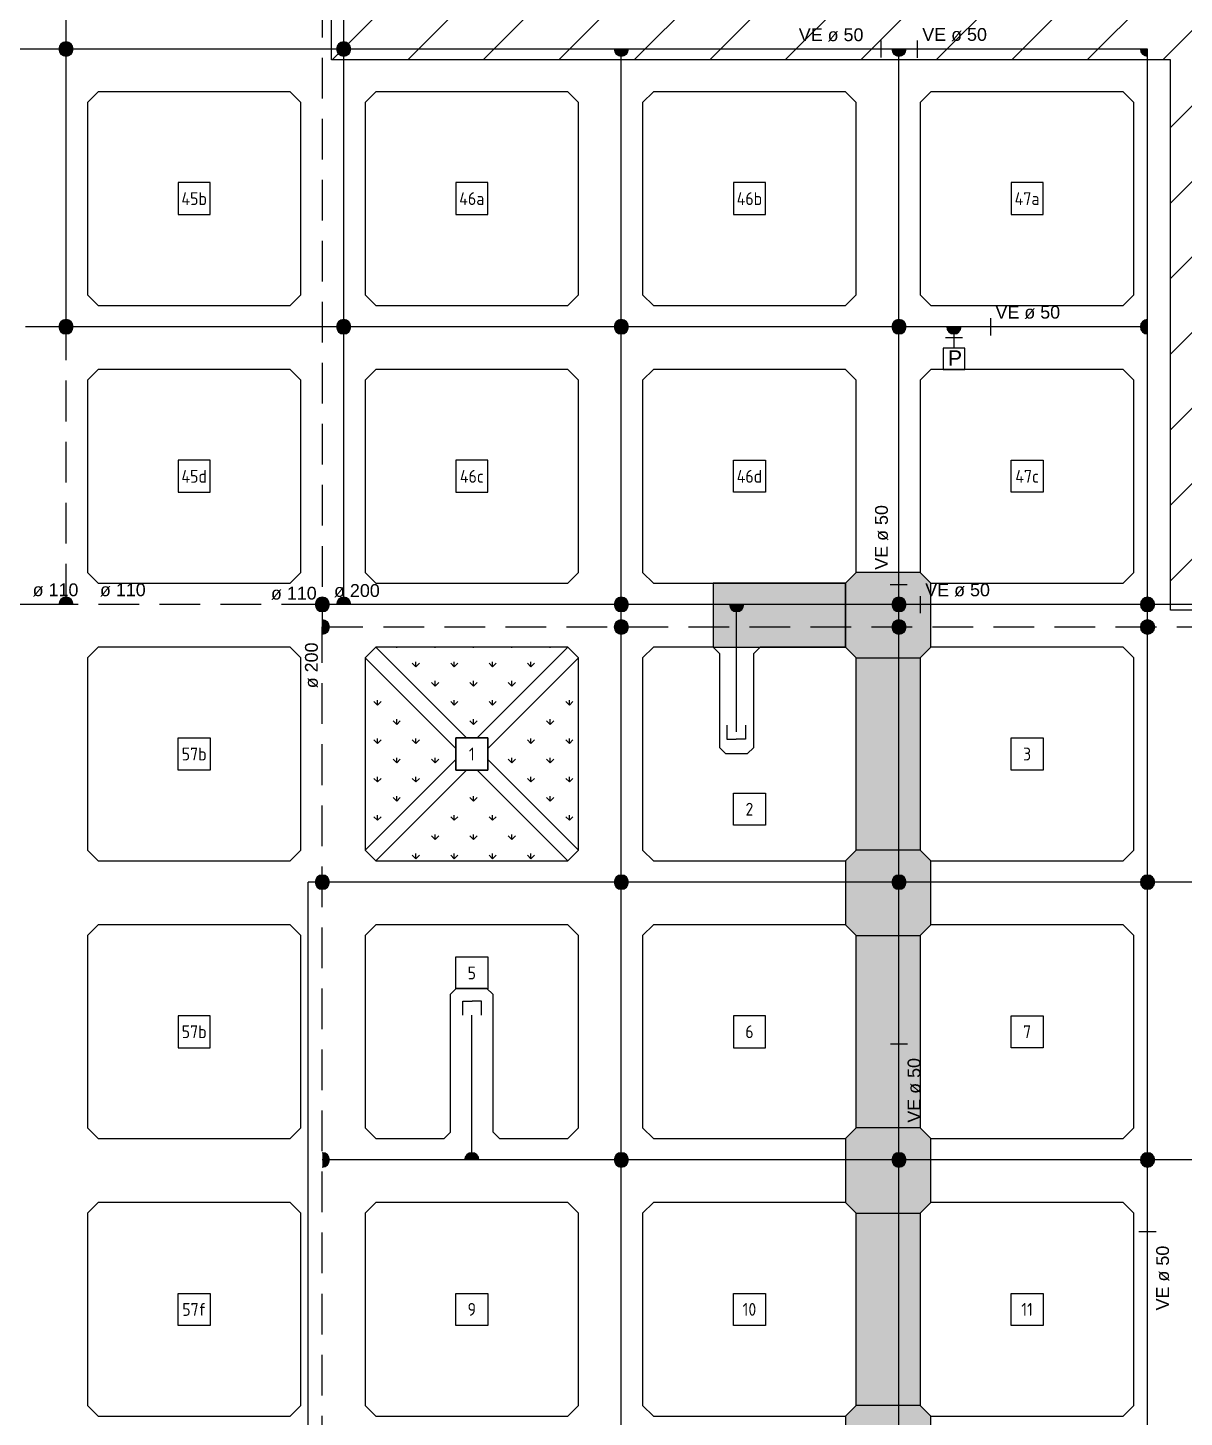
# Model space of a CAD drawing. Extents: x -48 to 13651, y -112 to 3468.
# Drawn here: x 10809 to 11350, y 2149 to 2799 of the extents above; entities that cross this region are included whole.
import ezdxf
from ezdxf.enums import TextEntityAlignment as Align

# ---------------------------------------------------------------- set-up
doc = ezdxf.new("R2010")
doc.units = 0
doc.header["$LTSCALE"] = 6
doc.header["$MEASUREMENT"] = 0
doc.linetypes.add('HIDDEN2', pattern=[4.7625, 3.175, -1.5875])
for name, color, linetype in [('01', 1, 'CONTINUOUS'), ('02', 2, 'CONTINUOUS'), ('AMPLIACIONES', 2, 'CONTINUOUS'), ('Caño 110mm', 170, 'CONTINUOUS'), ('Caño 50mm', 1, 'CONTINUOUS'), ('Caño200mm', 6, 'CONTINUOUS'), ('llaves', 3, 'CONTINUOUS'), ('MANZANAS', 7, 'CONTINUOUS'), ('NOMENCLATURA CAÑOS', 3, 'CONTINUOUS'), ('NUMERO-MANZANA', 4, 'CONTINUOUS'), ('Pavimento', 253, 'CONTINUOUS'), ('RED SEC', 150, 'CONTINUOUS'), ('sectores nuevos', 252, 'CONTINUOUS')]:
    doc.layers.add(name, color=color, linetype=linetype)
doc.styles.add('DATOS', font='arial.ttf')
doc.styles.add('GEOSLAB703LTBT', font='isocp.shx', dxfattribs={"width": 0.9, "height": 8})

# ---------------------------------------------------------------- blocks, each defined once
blk = doc.blocks.new('CUADRADO')
at = {"layer": 'NUMERO-MANZANA', "linetype": 'Continuous'}
blk.add_lwpolyline([(-7.5, -7.5), (7.5, -7.5), (7.5, 7.5), (-7.5, 7.5)], close=True, dxfattribs=at)

msp = doc.modelspace()

# ---------------------------------------------------------------- hatches: boundary and pattern name
at = {"layer": 'MANZANAS', "ltscale": 0.1}
h = msp.add_hatch(dxfattribs=at)
h.set_pattern_fill('GRASS', color=90, scale=0.5, style=0)
h.set_pattern_definition([(90, (9194.341, 650), (-8.98025, 8.98025), [2.38125, -15.57925]), (45, (9194.341, 650), (-8.980256, 8.980256), [2.38125, -10.31875]), (135, (9194.341, 650), (-8.980256, -8.980256), [2.38125, -10.31875])])
h.paths.add_polyline_path([(11061.575, 2509.145), (10971.575, 2509.145), (11014.075, 2466.645), (11019.075, 2466.645)])
h.paths.add_polyline_path([(11024.075, 2461.645), (11024.075, 2458.788), (11024.075, 2456.645), (11066.575, 2414.145), (11066.575, 2504.145)])
h.paths.add_polyline_path([(10971.575, 2409.145), (11061.575, 2409.145), (11019.075, 2451.645), (11014.075, 2451.645)])
h.paths.add_polyline_path([(10966.575, 2414.145), (11009.075, 2456.645), (11009.075, 2461.645), (10966.575, 2504.145)])
at = {"layer": 'Pavimento'}
h = msp.add_hatch(color=256, dxfattribs=at)
h.paths.add_polyline_path([(11196.575, 1114.145), (11226.575, 1114.145), (11226.575, 1204.145), (11196.575, 1204.145)])
h.paths.add_polyline_path([(11196.575, 1244.145), (11226.575, 1244.145), (11226.575, 1334.145), (11196.575, 1334.145)])
h.paths.add_polyline_path([(11196.575, 1374.145), (11226.575, 1374.145), (11226.575, 1464.145), (11196.575, 1464.145)])
h.paths.add_polyline_path([(11196.575, 1504.145), (11226.575, 1504.145), (11226.575, 1594.145), (11196.575, 1594.145)])
h.paths.add_polyline_path([(11196.575, 1634.145), (11226.575, 1634.145), (11226.575, 1724.145), (11196.575, 1724.145)])
h.paths.add_polyline_path([(11196.575, 1764.145), (11226.575, 1764.145), (11226.575, 1854.145), (11196.575, 1854.145)])
h.paths.add_polyline_path([(11196.575, 1894.145), (11226.575, 1894.145), (11226.575, 1984.145), (11196.575, 1984.145)])
h.paths.add_polyline_path([(11196.575, 2114.145), (11226.575, 2114.145), (11226.575, 2024.145), (11196.575, 2024.145)])
h.paths.add_polyline_path([(11231.575, 2119.145), (11231.575, 2149.145), (11226.575, 2154.145), (11196.575, 2154.145), (11191.575, 2149.145), (11191.575, 2119.145), (11196.575, 2114.145), (11226.575, 2114.145)])
h.paths.add_polyline_path([(11196.575, 2244.145), (11226.575, 2244.145), (11226.575, 2154.145), (11196.575, 2154.145)])
h.paths.add_polyline_path([(11231.575, 2249.145), (11231.575, 2279.145), (11226.575, 2284.145), (11196.575, 2284.145), (11191.575, 2279.145), (11191.575, 2249.145), (11196.575, 2244.145), (11226.575, 2244.145)])
h.paths.add_polyline_path([(11196.575, 2374.145), (11226.575, 2374.145), (11226.575, 2284.145), (11196.575, 2284.145)])
h.paths.add_polyline_path([(11231.575, 2379.145), (11231.575, 2409.145), (11226.575, 2414.145), (11196.575, 2414.145), (11191.575, 2409.145), (11191.575, 2379.145), (11196.575, 2374.145), (11226.575, 2374.145)])
h.paths.add_polyline_path([(11196.575, 2504.145), (11226.575, 2504.145), (11226.575, 2414.145), (11196.575, 2414.145)])
h.paths.add_polyline_path([(11231.575, 2509.145), (11231.575, 2539.145), (11226.575, 2544.145), (11196.575, 2544.145), (11191.575, 2539.145), (11191.575, 2509.145), (11196.575, 2504.145), (11226.575, 2504.145)])
msp.add_hatch(color=256, dxfattribs=at).paths.add_polyline_path([(11129.575, 2509.145), (11191.575, 2509.145), (11191.575, 2539.145), (11129.575, 2539.145)])
at = {"layer": 'RED SEC'}
h = msp.add_hatch(color=256, dxfattribs=at)
edge = h.paths.add_edge_path()
edge.add_line((10826.575, 2792.497), (10826.575, 2785.794))
edge.add_arc((10826.575, 2789.145), 3.351, 90, 270, ccw=False)
h = msp.add_hatch(color=256, dxfattribs=at)
edge = h.paths.add_edge_path()
edge.add_line((10826.575, 2792.497), (10826.575, 2785.794))
edge.add_arc((10826.575, 2789.145), 3.351, 270, 450)
h = msp.add_hatch(color=256, dxfattribs=at)
edge = h.paths.add_edge_path()
edge.add_line((10956.575, 2792.497), (10956.575, 2785.794))
edge.add_arc((10956.575, 2789.145), 3.351, 90, 270, ccw=False)
h = msp.add_hatch(color=256, dxfattribs=at)
edge = h.paths.add_edge_path()
edge.add_line((10956.575, 2792.497), (10956.575, 2785.794))
edge.add_arc((10956.575, 2789.145), 3.351, 270, 450)
h = msp.add_hatch(color=256, dxfattribs=at)
edge = h.paths.add_edge_path()
edge.add_line((11083.223, 2789.145), (11089.926, 2789.145))
edge.add_arc((11086.575, 2789.145), 3.351, 180, 360, ccw=False)
h = msp.add_hatch(color=256, dxfattribs=at)
edge = h.paths.add_edge_path()
edge.add_line((11213.223, 2789.145), (11219.926, 2789.145))
edge.add_arc((11216.575, 2789.145), 3.351, 180, 360, ccw=False)
h = msp.add_hatch(color=256, dxfattribs=at)
edge = h.paths.add_edge_path()
edge.add_line((11332.98, 2789.145), (11329.629, 2789.145))
edge.add_arc((11332.98, 2789.145), 3.351, 180, 270)
edge.add_line((11332.98, 2785.794), (11332.98, 2789.145))
h = msp.add_hatch(color=256, dxfattribs=at)
edge = h.paths.add_edge_path()
edge.add_line((10826.575, 2662.497), (10826.575, 2655.794))
edge.add_arc((10826.575, 2659.145), 3.351, 90, 270, ccw=False)
h = msp.add_hatch(color=256, dxfattribs=at)
edge = h.paths.add_edge_path()
edge.add_line((10826.575, 2662.497), (10826.575, 2655.794))
edge.add_arc((10826.575, 2659.145), 3.351, 270, 450)
h = msp.add_hatch(color=256, dxfattribs=at)
edge = h.paths.add_edge_path()
edge.add_line((10956.575, 2662.497), (10956.575, 2655.794))
edge.add_arc((10956.575, 2659.145), 3.351, 90, 270, ccw=False)
h = msp.add_hatch(color=256, dxfattribs=at)
edge = h.paths.add_edge_path()
edge.add_line((10956.575, 2662.497), (10956.575, 2655.794))
edge.add_arc((10956.575, 2659.145), 3.351, 270, 450)
h = msp.add_hatch(color=256, dxfattribs=at)
edge = h.paths.add_edge_path()
edge.add_line((11086.575, 2662.497), (11086.575, 2655.794))
edge.add_arc((11086.575, 2659.145), 3.351, 90, 270, ccw=False)
h = msp.add_hatch(color=256, dxfattribs=at)
edge = h.paths.add_edge_path()
edge.add_line((11086.575, 2662.497), (11086.575, 2655.794))
edge.add_arc((11086.575, 2659.145), 3.351, 270, 450)
h = msp.add_hatch(color=256, dxfattribs=at)
edge = h.paths.add_edge_path()
edge.add_line((11216.575, 2662.497), (11216.575, 2655.794))
edge.add_arc((11216.575, 2659.145), 3.351, 90, 270, ccw=False)
h = msp.add_hatch(color=256, dxfattribs=at)
edge = h.paths.add_edge_path()
edge.add_line((11216.575, 2662.497), (11216.575, 2655.794))
edge.add_arc((11216.575, 2659.145), 3.351, 270, 450)
h = msp.add_hatch(color=256, dxfattribs=at)
edge = h.paths.add_edge_path()
edge.add_line((11332.98, 2662.497), (11332.98, 2655.794))
edge.add_arc((11332.98, 2659.145), 3.351, 90, 270, ccw=False)
h = msp.add_hatch(color=256, dxfattribs=at)
edge = h.paths.add_edge_path()
edge.add_line((11238.965, 2659.145), (11245.667, 2659.145))
edge.add_arc((11242.316, 2659.145), 3.351, -180, 0, ccw=False)
h = msp.add_hatch(color=256, dxfattribs=at)
edge = h.paths.add_edge_path()
edge.add_line((10829.926, 2529.145), (10823.223, 2529.145))
edge.add_arc((10826.575, 2529.145), 3.351, 0, 180, ccw=False)
h = msp.add_hatch(color=256, dxfattribs=at)
edge = h.paths.add_edge_path()
edge.add_line((10946.575, 2532.497), (10946.575, 2525.794))
edge.add_arc((10946.575, 2529.145), 3.351, 90, 270, ccw=False)
h = msp.add_hatch(color=256, dxfattribs=at)
edge = h.paths.add_edge_path()
edge.add_line((10946.575, 2532.497), (10946.575, 2525.794))
edge.add_arc((10946.575, 2529.145), 3.351, 270, 450)
h = msp.add_hatch(color=256, dxfattribs=at)
edge = h.paths.add_edge_path()
edge.add_line((10959.926, 2529.145), (10953.223, 2529.145))
edge.add_arc((10956.575, 2529.145), 3.351, 0, 180, ccw=False)
h = msp.add_hatch(color=256, dxfattribs=at)
edge = h.paths.add_edge_path()
edge.add_line((11086.575, 2532.497), (11086.575, 2525.794))
edge.add_arc((11086.575, 2529.145), 3.351, 90, 270, ccw=False)
h = msp.add_hatch(color=256, dxfattribs=at)
edge = h.paths.add_edge_path()
edge.add_line((11086.575, 2532.497), (11086.575, 2525.794))
edge.add_arc((11086.575, 2529.145), 3.351, 270, 450)
h = msp.add_hatch(color=256, dxfattribs=at)
edge = h.paths.add_edge_path()
edge.add_line((11216.575, 2532.497), (11216.575, 2525.794))
edge.add_arc((11216.575, 2529.145), 3.351, 90, 270, ccw=False)
h = msp.add_hatch(color=256, dxfattribs=at)
edge = h.paths.add_edge_path()
edge.add_line((11216.575, 2532.497), (11216.575, 2525.794))
edge.add_arc((11216.575, 2529.145), 3.351, 270, 450)
h = msp.add_hatch(color=256, dxfattribs=at)
edge = h.paths.add_edge_path()
edge.add_line((11332.98, 2532.497), (11332.98, 2525.794))
edge.add_arc((11332.98, 2529.145), 3.351, 90, 270, ccw=False)
h = msp.add_hatch(color=256, dxfattribs=at)
edge = h.paths.add_edge_path()
edge.add_line((11332.98, 2532.497), (11332.98, 2525.794))
edge.add_arc((11332.98, 2529.145), 3.351, 270, 450)
h = msp.add_hatch(color=256, dxfattribs=at)
edge = h.paths.add_edge_path()
edge.add_line((11143.926, 2529.145), (11137.223, 2529.145))
edge.add_arc((11140.575, 2529.145), 3.351, 180, 360)
h = msp.add_hatch(color=256, dxfattribs=at)
edge = h.paths.add_edge_path()
edge.add_line((10946.575, 2521.96), (10946.575, 2515.257))
edge.add_arc((10946.575, 2518.609), 3.351, 270, 450)
h = msp.add_hatch(color=256, dxfattribs=at)
edge = h.paths.add_edge_path()
edge.add_line((11086.575, 2521.96), (11086.575, 2515.257))
edge.add_arc((11086.575, 2518.609), 3.351, 90, 270, ccw=False)
h = msp.add_hatch(color=256, dxfattribs=at)
edge = h.paths.add_edge_path()
edge.add_line((11086.575, 2521.96), (11086.575, 2515.257))
edge.add_arc((11086.575, 2518.609), 3.351, 270, 450)
h = msp.add_hatch(color=256, dxfattribs=at)
edge = h.paths.add_edge_path()
edge.add_line((11216.575, 2521.96), (11216.575, 2515.257))
edge.add_arc((11216.575, 2518.609), 3.351, 90, 270, ccw=False)
h = msp.add_hatch(color=256, dxfattribs=at)
edge = h.paths.add_edge_path()
edge.add_line((11216.575, 2521.96), (11216.575, 2515.257))
edge.add_arc((11216.575, 2518.609), 3.351, 270, 450)
h = msp.add_hatch(color=256, dxfattribs=at)
edge = h.paths.add_edge_path()
edge.add_line((11332.98, 2521.964), (11332.98, 2515.261))
edge.add_arc((11332.98, 2518.613), 3.351, 90, 270, ccw=False)
h = msp.add_hatch(color=256, dxfattribs=at)
edge = h.paths.add_edge_path()
edge.add_line((11332.98, 2521.964), (11332.98, 2515.261))
edge.add_arc((11332.98, 2518.613), 3.351, 270, 450)
h = msp.add_hatch(color=256, dxfattribs=at)
edge = h.paths.add_edge_path()
edge.add_line((10946.575, 2402.497), (10946.575, 2395.794))
edge.add_arc((10946.575, 2399.145), 3.351, 90, 270, ccw=False)
h = msp.add_hatch(color=256, dxfattribs=at)
edge = h.paths.add_edge_path()
edge.add_line((10946.575, 2402.497), (10946.575, 2395.794))
edge.add_arc((10946.575, 2399.145), 3.351, 270, 450)
h = msp.add_hatch(color=256, dxfattribs=at)
edge = h.paths.add_edge_path()
edge.add_line((11086.575, 2402.497), (11086.575, 2395.794))
edge.add_arc((11086.575, 2399.145), 3.351, 90, 270, ccw=False)
h = msp.add_hatch(color=256, dxfattribs=at)
edge = h.paths.add_edge_path()
edge.add_line((11086.575, 2402.497), (11086.575, 2395.794))
edge.add_arc((11086.575, 2399.145), 3.351, 270, 450)
h = msp.add_hatch(color=256, dxfattribs=at)
edge = h.paths.add_edge_path()
edge.add_line((11216.575, 2402.497), (11216.575, 2395.794))
edge.add_arc((11216.575, 2399.145), 3.351, 90, 270, ccw=False)
h = msp.add_hatch(color=256, dxfattribs=at)
edge = h.paths.add_edge_path()
edge.add_line((11216.575, 2402.497), (11216.575, 2395.794))
edge.add_arc((11216.575, 2399.145), 3.351, 270, 450)
h = msp.add_hatch(color=256, dxfattribs=at)
edge = h.paths.add_edge_path()
edge.add_line((11332.98, 2402.497), (11332.98, 2395.794))
edge.add_arc((11332.98, 2399.145), 3.351, 90, 270, ccw=False)
h = msp.add_hatch(color=256, dxfattribs=at)
edge = h.paths.add_edge_path()
edge.add_line((11332.98, 2402.497), (11332.98, 2395.794))
edge.add_arc((11332.98, 2399.145), 3.351, 270, 450)
h = msp.add_hatch(color=256, dxfattribs=at)
edge = h.paths.add_edge_path()
edge.add_line((10946.575, 2272.497), (10946.575, 2265.794))
edge.add_arc((10946.575, 2269.145), 3.351, 270, 450)
h = msp.add_hatch(color=256, dxfattribs=at)
edge = h.paths.add_edge_path()
edge.add_line((11019.926, 2269.145), (11013.223, 2269.145))
edge.add_arc((11016.575, 2269.145), 3.351, 0, 180, ccw=False)
h = msp.add_hatch(color=256, dxfattribs=at)
edge = h.paths.add_edge_path()
edge.add_line((11086.575, 2272.497), (11086.575, 2265.794))
edge.add_arc((11086.575, 2269.145), 3.351, 90, 270, ccw=False)
h = msp.add_hatch(color=256, dxfattribs=at)
edge = h.paths.add_edge_path()
edge.add_line((11086.575, 2272.497), (11086.575, 2265.794))
edge.add_arc((11086.575, 2269.145), 3.351, 270, 450)
h = msp.add_hatch(color=256, dxfattribs=at)
edge = h.paths.add_edge_path()
edge.add_line((11216.575, 2272.497), (11216.575, 2265.794))
edge.add_arc((11216.575, 2269.145), 3.351, 90, 270, ccw=False)
h = msp.add_hatch(color=256, dxfattribs=at)
edge = h.paths.add_edge_path()
edge.add_line((11216.575, 2272.497), (11216.575, 2265.794))
edge.add_arc((11216.575, 2269.145), 3.351, 270, 450)
h = msp.add_hatch(color=256, dxfattribs=at)
edge = h.paths.add_edge_path()
edge.add_line((11332.98, 2272.497), (11332.98, 2265.794))
edge.add_arc((11332.98, 2269.145), 3.351, 90, 270, ccw=False)
h = msp.add_hatch(color=256, dxfattribs=at)
edge = h.paths.add_edge_path()
edge.add_line((11332.98, 2272.497), (11332.98, 2265.794))
edge.add_arc((11332.98, 2269.145), 3.351, 270, 450)
at = {"layer": 'sectores nuevos'}
h = msp.add_hatch(dxfattribs=at)
h.set_pattern_fill('ANSI31', color=256, scale=200, style=0)
h.paths.add_polyline_path([(10950.86, 3043.431), (11985.557, 3044.145), (11859.627, 2526.461), (11343.726, 2526.461), (11343.726, 2784.129), (10950.86, 2784.129)])

# ---------------------------------------------------------------- linework, layer by layer
at = {"layer": '01'}
msp.add_lwpolyline([(11242.316, 2659.145), (11242.316, 2649.124)], dxfattribs=at)
msp.add_lwpolyline([(11237.208, 2639.088), (11247.424, 2639.088), (11247.424, 2649.124), (11237.208, 2649.124)], close=True, dxfattribs=at)
at = {"layer": 'Caño 110mm'}
msp.add_line((10826.575, 2529.145), (10678.51, 2529.145), dxfattribs=at)
at = {"layer": 'Caño 110mm', "linetype": 'HIDDEN2'}
msp.add_line((10946.575, 2529.145), (10826.575, 2529.145), dxfattribs=at)
at = {"layer": 'Caño 50mm'}
for p, q in [((10826.575, 2659.145), (10826.575, 3036.125)), ((10956.575, 2529.145), (10956.575, 3036.125)), ((11332.98, 2789.145), (10736.098, 2789.145)), ((11086.575, 1489.145), (11086.575, 2789.145)), ((11216.575, 1873.129), (11216.575, 2789.145)), ((11332.98, 1489.145), (11332.98, 2789.145)), ((11332.98, 2659.145), (10826.575, 2659.145)), ((11606.575, 2529.145), (10946.575, 2529.145)), ((11140.575, 2469.564), (11140.575, 2529.145)), ((10939.984, 1879.145), (10939.984, 2399.145)), ((11786.354, 2399.145), (10939.984, 2399.145)), ((11016.575, 2269.145), (11016.575, 2336.866)), ((11751.575, 2269.145), (10946.575, 2269.145))]:
    msp.add_line(p, q, dxfattribs=at)
at = {"layer": 'Caño 50mm', "linetype": 'HIDDEN2'}
for p, q in [((10826.575, 2659.145), (10685.917, 2659.145)), ((10826.575, 2529.145), (10826.575, 2659.145))]:
    msp.add_line(p, q, dxfattribs=at)
at = {"layer": 'Caño200mm', "linetype": 'HIDDEN2'}
for p, q in [((10946.575, 3185.162), (10946.575, 2518.609)), ((10946.575, 1873.129), (10946.575, 2518.609)), ((10946.575, 2518.609), (11606.575, 2518.609))]:
    msp.add_line(p, q, dxfattribs=at)
at = {"layer": 'llaves'}
for p, q in [((11208.31, 2785.152), (11208.325, 2793.169)), ((11225.115, 2793.1), (11225.1, 2785.084)), ((11259.389, 2663.1), (11259.374, 2655.084)), ((11220.469, 2538.287), (11212.452, 2538.302)), ((11226.528, 2533.1), (11226.513, 2525.084))]:
    msp.add_line(p, q, dxfattribs=at)
for points in [[(11136.026, 2472.663), (11136.026, 2466.109), (11140.4, 2466.109)], [(11144.775, 2472.663), (11144.775, 2466.109), (11140.4, 2466.109)], [(11012.374, 2336.866), (11012.374, 2343.42), (11016.749, 2343.42)], [(11021.123, 2336.866), (11021.123, 2343.42), (11016.749, 2343.42)], [(11212.566, 2323.528), (11220.583, 2323.528)], [(11328.972, 2235.659), (11336.989, 2235.659)]]:
    msp.add_lwpolyline(points, dxfattribs=at)
at = {"layer": 'MANZANAS'}
for p, q in [((10841.575, 2769.145), (10836.575, 2764.145)), ((10931.575, 2769.145), (10841.575, 2769.145)), ((10936.575, 2764.145), (10931.575, 2769.145)), ((10971.575, 2769.145), (10966.575, 2764.145)), ((11061.575, 2769.145), (10971.575, 2769.145)), ((11066.575, 2764.145), (11061.575, 2769.145)), ((11101.575, 2769.145), (11096.575, 2764.145)), ((11191.575, 2769.145), (11101.575, 2769.145)), ((11196.575, 2764.145), (11191.575, 2769.145)), ((11231.575, 2769.145), (11226.575, 2764.145)), ((11321.575, 2769.145), (11231.575, 2769.145)), ((11326.575, 2764.145), (11321.575, 2769.145)), ((10836.575, 2764.145), (10836.575, 2674.145)), ((10936.575, 2674.145), (10936.575, 2764.145)), ((10966.575, 2764.145), (10966.575, 2674.145)), ((11066.575, 2674.145), (11066.575, 2764.145)), ((11096.575, 2764.145), (11096.575, 2674.145)), ((11196.575, 2674.145), (11196.575, 2764.145)), ((11226.575, 2764.145), (11226.575, 2674.145)), ((11326.575, 2674.145), (11326.575, 2764.145)), ((10836.575, 2674.145), (10841.575, 2669.145)), ((10931.575, 2669.145), (10936.575, 2674.145)), ((10966.575, 2674.145), (10971.575, 2669.145)), ((11061.575, 2669.145), (11066.575, 2674.145)), ((11101.575, 2669.145), (11096.575, 2674.145)), ((11191.575, 2669.145), (11196.575, 2674.145)), ((11226.575, 2674.145), (11231.575, 2669.145)), ((11326.575, 2674.145), (11321.575, 2669.145)), ((10841.575, 2669.145), (10931.575, 2669.145)), ((10971.575, 2669.145), (11061.575, 2669.145)), ((11101.575, 2669.145), (11191.575, 2669.145)), ((11231.575, 2669.145), (11321.575, 2669.145)), ((10841.575, 2639.145), (10836.575, 2634.145)), ((10931.575, 2639.145), (10841.575, 2639.145)), ((10931.575, 2639.145), (10936.575, 2634.145)), ((10966.575, 2634.145), (10971.575, 2639.145)), ((11061.575, 2639.145), (10971.575, 2639.145)), ((11066.575, 2634.145), (11061.575, 2639.145)), ((11101.575, 2639.145), (11096.575, 2634.145)), ((11191.575, 2639.145), (11101.575, 2639.145)), ((11196.575, 2634.145), (11191.575, 2639.145)), ((11231.575, 2639.145), (11226.575, 2634.145)), ((11321.575, 2639.145), (11231.575, 2639.145)), ((11321.575, 2639.145), (11326.575, 2634.145)), ((10836.575, 2634.145), (10836.575, 2544.145)), ((10936.575, 2544.145), (10936.575, 2634.145)), ((10966.575, 2634.145), (10966.575, 2544.145)), ((11066.575, 2544.145), (11066.575, 2634.145)), ((11096.575, 2634.145), (11096.575, 2544.145)), ((11196.575, 2544.145), (11196.575, 2634.145)), ((11226.575, 2634.145), (11226.575, 2544.145)), ((11326.575, 2544.145), (11326.575, 2634.145)), ((10841.575, 2539.145), (10836.575, 2544.145)), ((10936.575, 2544.145), (10931.575, 2539.145)), ((10971.575, 2539.145), (10966.575, 2544.145)), ((11061.575, 2539.145), (11066.575, 2544.145)), ((11096.575, 2544.145), (11101.575, 2539.145)), ((11191.575, 2539.145), (11196.575, 2544.145)), ((11226.575, 2544.145), (11231.575, 2539.145)), ((11321.575, 2539.145), (11326.575, 2544.145)), ((10841.575, 2539.145), (10931.575, 2539.145)), ((10971.575, 2539.145), (11061.575, 2539.145)), ((11101.575, 2539.145), (11191.575, 2539.145)), ((11231.575, 2539.145), (11321.575, 2539.145)), ((10836.575, 2504.145), (10841.575, 2509.145)), ((10931.575, 2509.145), (10841.575, 2509.145)), ((10931.575, 2509.145), (10936.575, 2504.145)), ((10966.575, 2504.145), (10971.575, 2509.145)), ((11061.575, 2509.145), (10971.575, 2509.145)), ((11066.575, 2504.145), (11061.575, 2509.145)), ((11101.575, 2509.145), (11096.575, 2504.145)), ((11129.575, 2509.145), (11101.575, 2509.145)), ((11129.575, 2509.145), (11132.575, 2506.145)), ((11132.575, 2506.145), (11132.575, 2462.145)), ((11148.575, 2506.145), (11151.575, 2509.145)), ((11148.575, 2462.145), (11148.575, 2506.145)), ((11191.575, 2509.145), (11151.575, 2509.145)), ((11196.575, 2504.145), (11191.575, 2509.145)), ((11231.575, 2509.145), (11226.575, 2504.145)), ((11321.575, 2509.145), (11231.575, 2509.145)), ((11326.575, 2504.145), (11321.575, 2509.145)), ((10836.575, 2504.145), (10836.575, 2414.145)), ((10936.575, 2414.145), (10936.575, 2504.145)), ((10966.575, 2504.145), (10966.575, 2414.145)), ((11066.575, 2414.145), (11066.575, 2504.145)), ((11096.575, 2504.145), (11096.575, 2414.145)), ((11196.575, 2414.145), (11196.575, 2504.145)), ((11226.575, 2504.145), (11226.575, 2414.145)), ((11326.575, 2414.145), (11326.575, 2504.145)), ((11135.575, 2459.145), (11132.575, 2462.145)), ((11145.575, 2459.145), (11135.575, 2459.145)), ((11148.575, 2462.145), (11145.575, 2459.145)), ((10841.575, 2409.145), (10836.575, 2414.145)), ((10931.575, 2409.145), (10936.575, 2414.145)), ((10966.575, 2414.145), (10971.575, 2409.145)), ((11061.575, 2409.145), (11066.575, 2414.145)), ((11096.575, 2414.145), (11101.575, 2409.145)), ((11191.575, 2409.145), (11196.575, 2414.145)), ((11226.575, 2414.145), (11231.575, 2409.145)), ((11326.575, 2414.145), (11321.575, 2409.145)), ((10841.575, 2409.145), (10931.575, 2409.145)), ((10971.575, 2409.145), (11061.575, 2409.145)), ((11101.575, 2409.145), (11191.575, 2409.145)), ((11231.575, 2409.145), (11321.575, 2409.145)), ((10841.575, 2379.145), (10836.575, 2374.145)), ((10836.575, 2374.145), (10836.575, 2284.145)), ((10931.575, 2379.145), (10841.575, 2379.145)), ((10936.575, 2374.145), (10931.575, 2379.145)), ((10936.575, 2284.145), (10936.575, 2374.145)), ((10971.575, 2379.145), (10966.575, 2374.145)), ((10966.575, 2374.145), (10966.575, 2284.145)), ((11061.575, 2379.145), (10971.575, 2379.145)), ((11066.575, 2374.145), (11061.575, 2379.145)), ((11066.575, 2284.145), (11066.575, 2374.145)), ((11101.575, 2379.145), (11096.575, 2374.145)), ((11096.575, 2374.145), (11096.575, 2284.145)), ((11191.575, 2379.145), (11101.575, 2379.145)), ((11196.575, 2374.145), (11191.575, 2379.145)), ((11196.575, 2284.145), (11196.575, 2374.145)), ((11231.575, 2379.145), (11226.575, 2374.145)), ((11226.575, 2374.145), (11226.575, 2284.145)), ((11321.575, 2379.145), (11231.575, 2379.145)), ((11321.575, 2379.145), (11326.575, 2374.145)), ((11326.575, 2284.145), (11326.575, 2374.145)), ((11006.575, 2346.686), (11009.482, 2349.593)), ((11009.482, 2349.593), (11023.482, 2349.593)), ((11023.482, 2349.593), (11026.575, 2346.5)), ((11006.575, 2282.145), (11006.575, 2346.686)), ((11026.575, 2282.145), (11026.575, 2346.5)), ((10836.575, 2284.145), (10841.575, 2279.145)), ((10931.575, 2279.145), (10936.575, 2284.145)), ((10966.575, 2284.145), (10971.575, 2279.145)), ((11066.575, 2284.145), (11061.575, 2279.145)), ((11101.575, 2279.145), (11096.575, 2284.145)), ((11191.575, 2279.145), (11196.575, 2284.145)), ((11226.575, 2284.145), (11231.575, 2279.145)), ((11321.575, 2279.145), (11326.575, 2284.145)), ((10841.575, 2279.145), (10931.575, 2279.145)), ((10971.575, 2279.145), (11003.575, 2279.145)), ((11006.575, 2282.145), (11003.575, 2279.145)), ((11026.575, 2282.145), (11029.575, 2279.145)), ((11029.575, 2279.145), (11061.575, 2279.145)), ((11101.575, 2279.145), (11191.575, 2279.145)), ((11231.575, 2279.145), (11321.575, 2279.145)), ((10841.575, 2249.145), (10836.575, 2244.145)), ((10836.575, 2244.145), (10836.575, 2154.145)), ((10931.575, 2249.145), (10841.575, 2249.145)), ((10936.575, 2244.145), (10931.575, 2249.145)), ((10936.575, 2154.145), (10936.575, 2244.145)), ((10971.575, 2249.145), (10966.575, 2244.145)), ((10966.575, 2244.145), (10966.575, 2154.145)), ((11061.575, 2249.145), (10971.575, 2249.145)), ((11061.575, 2249.145), (11066.575, 2244.145)), ((11066.575, 2154.145), (11066.575, 2244.145)), ((11096.575, 2244.145), (11101.575, 2249.145)), ((11096.575, 2244.145), (11096.575, 2154.145)), ((11191.575, 2249.145), (11101.575, 2249.145)), ((11196.575, 2244.145), (11191.575, 2249.145)), ((11196.575, 2154.145), (11196.575, 2244.145)), ((11231.575, 2249.145), (11226.575, 2244.145)), ((11226.575, 2244.145), (11226.575, 2154.145)), ((11321.575, 2249.145), (11231.575, 2249.145)), ((11321.575, 2249.145), (11326.575, 2244.145)), ((11326.575, 2154.145), (11326.575, 2244.145)), ((10836.575, 2154.145), (10841.575, 2149.145)), ((10936.575, 2154.145), (10931.575, 2149.145)), ((10971.575, 2149.145), (10966.575, 2154.145)), ((11061.575, 2149.145), (11066.575, 2154.145)), ((11096.575, 2154.145), (11101.575, 2149.145)), ((11196.575, 2154.145), (11191.575, 2149.145)), ((11231.575, 2149.145), (11226.575, 2154.145)), ((11321.575, 2149.145), (11326.575, 2154.145)), ((10841.575, 2149.145), (10931.575, 2149.145)), ((10971.575, 2149.145), (11061.575, 2149.145)), ((11101.575, 2149.145), (11191.575, 2149.145)), ((11231.575, 2149.145), (11321.575, 2149.145))]:
    msp.add_line(p, q, dxfattribs=at)
at = {"layer": 'MANZANAS', "ltscale": 0.1}
for p, q in [((10971.575, 2509.145), (11014.075, 2466.645)), ((11019.075, 2466.645), (11061.575, 2509.145)), ((11009.075, 2461.645), (10966.575, 2504.145)), ((11066.575, 2504.145), (11024.075, 2461.645)), ((10966.575, 2414.145), (11009.075, 2456.645)), ((11024.075, 2456.645), (11066.575, 2414.145)), ((11014.075, 2451.645), (10971.575, 2409.145)), ((11061.575, 2409.145), (11019.075, 2451.645))]:
    msp.add_line(p, q, dxfattribs=at)
at = {"layer": 'NOMENCLATURA CAÑOS'}
msp.add_lwpolyline([(11238.308, 2654.135), (11246.324, 2654.135)], dxfattribs=at)
at = {"layer": 'NUMERO-MANZANA'}
for points in [[(10879.075, 2711.645), (10894.075, 2711.645), (10894.075, 2726.645), (10879.075, 2726.645)], [(11009.075, 2711.645), (11024.075, 2711.645), (11024.075, 2726.645), (11009.075, 2726.645)], [(11139.075, 2711.645), (11154.075, 2711.645), (11154.075, 2726.645), (11139.075, 2726.645)], [(11139.075, 2596.645), (11154.075, 2596.645), (11154.075, 2581.645), (11139.075, 2581.645)], [(11269.075, 2596.645), (11284.075, 2596.645), (11284.075, 2581.645), (11269.075, 2581.645)], [(10879.075, 2466.645), (10894.075, 2466.645), (10894.075, 2451.645), (10879.075, 2451.645)], [(11009.075, 2466.645), (11024.075, 2466.645), (11024.075, 2451.645), (11009.075, 2451.645)], [(11269.075, 2466.645), (11284.075, 2466.645), (11284.075, 2451.645), (11269.075, 2451.645)], [(11139.075, 2440.8), (11154.075, 2440.8), (11154.075, 2425.8), (11139.075, 2425.8)], [(11009.075, 2364.145), (11024.075, 2364.145), (11024.075, 2349.145), (11009.075, 2349.145)], [(11269.075, 2336.645), (11284.075, 2336.645), (11284.075, 2321.645), (11269.075, 2321.645)], [(10879.075, 2206.645), (10894.075, 2206.645), (10894.075, 2191.645), (10879.075, 2191.645)], [(11009.075, 2206.645), (11024.075, 2206.645), (11024.075, 2191.645), (11009.075, 2191.645)], [(11139.075, 2206.645), (11154.075, 2206.645), (11154.075, 2191.645), (11139.075, 2191.645)], [(11269.075, 2206.645), (11284.075, 2206.645), (11284.075, 2191.645), (11269.075, 2191.645)]]:
    msp.add_lwpolyline(points, close=True, dxfattribs=at)
for points in [[(11020.852, 2466.645), (11009.075, 2466.645), (11009.075, 2454.868)], [(11024.075, 2458.788), (11024.075, 2466.645), (11020.852, 2466.645)], [(11020.852, 2451.645), (11024.075, 2451.645), (11024.075, 2458.788)], [(11009.075, 2454.868), (11009.075, 2451.645), (11020.852, 2451.645)]]:
    msp.add_lwpolyline(points, dxfattribs=at)
at = {"layer": 'Pavimento'}
for points in [[(11231.575, 2509.145), (11231.575, 2539.145), (11226.575, 2544.145), (11196.575, 2544.145), (11191.575, 2539.145), (11191.575, 2509.145), (11196.575, 2504.145), (11226.575, 2504.145), (11231.575, 2509.145)], [(11129.575, 2509.145), (11191.575, 2509.145), (11191.575, 2539.145), (11129.575, 2539.145)], [(11196.575, 2504.145), (11226.575, 2504.145), (11226.575, 2414.145), (11196.575, 2414.145)], [(11231.575, 2379.145), (11231.575, 2409.145), (11226.575, 2414.145), (11196.575, 2414.145), (11191.575, 2409.145), (11191.575, 2379.145), (11196.575, 2374.145), (11226.575, 2374.145), (11231.575, 2379.145)], [(11196.575, 2374.145), (11226.575, 2374.145), (11226.575, 2284.145), (11196.575, 2284.145)], [(11231.575, 2249.145), (11231.575, 2279.145), (11226.575, 2284.145), (11196.575, 2284.145), (11191.575, 2279.145), (11191.575, 2249.145), (11196.575, 2244.145), (11226.575, 2244.145), (11231.575, 2249.145)], [(11196.575, 2244.145), (11226.575, 2244.145), (11226.575, 2154.145), (11196.575, 2154.145)], [(11231.575, 2119.145), (11231.575, 2149.145), (11226.575, 2154.145), (11196.575, 2154.145), (11191.575, 2149.145), (11191.575, 2119.145), (11196.575, 2114.145), (11226.575, 2114.145), (11231.575, 2119.145)]]:
    msp.add_lwpolyline(points, close=True, dxfattribs=at)
at = {"layer": 'RED SEC'}
for centre, start, end in [((10826.575, 2789.145), 90, 270), ((10826.575, 2789.145), 270, 90), ((10956.575, 2789.145), 90, 270), ((10956.575, 2789.145), 270, 90), ((11086.575, 2789.145), 180, 0), ((11216.575, 2789.145), 180, 0), ((11332.98, 2789.145), 180, 270), ((10826.575, 2659.145), 90, 270), ((10826.575, 2659.145), 270, 90), ((10956.575, 2659.145), 90, 270), ((10956.575, 2659.145), 270, 90), ((11086.575, 2659.145), 90, 270), ((11086.575, 2659.145), 270, 90), ((11216.575, 2659.145), 90, 270), ((11216.575, 2659.145), 270, 90), ((11332.98, 2659.145), 90, 270), ((11242.316, 2659.145), 180, 0), ((10826.575, 2529.145), 0, 180), ((10946.575, 2529.145), 90, 270), ((10946.575, 2529.145), 270, 90), ((10956.575, 2529.145), 0, 180), ((11086.575, 2529.145), 90, 270), ((11086.575, 2529.145), 270, 90), ((11216.575, 2529.145), 90, 270), ((11216.575, 2529.145), 270, 90), ((11332.98, 2529.145), 90, 270), ((11332.98, 2529.145), 270, 90), ((11140.575, 2529.145), 180, 0), ((10946.575, 2518.609), 270, 90), ((11086.575, 2518.609), 90, 270), ((11086.575, 2518.609), 270, 90), ((11216.575, 2518.609), 90, 270), ((11216.575, 2518.609), 270, 90), ((11332.98, 2518.613), 90, 270), ((11332.98, 2518.613), 270, 90), ((10946.575, 2399.145), 90, 270), ((10946.575, 2399.145), 270, 90), ((11086.575, 2399.145), 90, 270), ((11086.575, 2399.145), 270, 90), ((11216.575, 2399.145), 90, 270), ((11216.575, 2399.145), 270, 90), ((11332.98, 2399.145), 90, 270), ((11332.98, 2399.145), 270, 90), ((10946.575, 2269.145), 270, 90), ((11016.575, 2269.145), 0, 180), ((11086.575, 2269.145), 90, 270), ((11086.575, 2269.145), 270, 90), ((11216.575, 2269.145), 90, 270), ((11216.575, 2269.145), 270, 90), ((11332.98, 2269.145), 90, 270), ((11332.98, 2269.145), 270, 90)]:
    msp.add_arc(centre, 3.351, start, end, dxfattribs=at)
at = {"layer": 'sectores nuevos'}
for p, q in [((10950.86, 2784.129), (10950.86, 3044.145)), ((11343.726, 2784.129), (10950.86, 2784.129)), ((11343.726, 2526.461), (11343.726, 2784.129)), ((11859.627, 2526.461), (11343.726, 2526.461))]:
    msp.add_line(p, q, dxfattribs=at)
msp.add_lwpolyline([(10950.86, 3043.431), (11985.557, 3044.145), (11859.627, 2526.461), (11343.726, 2526.461), (11343.726, 2784.129), (10950.86, 2784.129)], close=True, dxfattribs=at)

# ---------------------------------------------------------------- block references
at = {"layer": 'AMPLIACIONES', "ltscale": 0.1}
for p in [(11276.575, 2719.145), (10886.575, 2589.145), (11016.575, 2589.145), (10886.575, 2329.145), (11146.575, 2329.145)]:
    msp.add_blockref('CUADRADO', p, dxfattribs=at)

# ---------------------------------------------------------------- texts
at = {"layer": '01', "style": 'DATOS'}
msp.add_text('P', height=7.2, dxfattribs=at).set_placement((11239.438, 2640.912))
at = {"layer": '02', "color": 2, "style": 'DATOS'}
for p in [(11169.669, 2792.846), (11227.495, 2792.977), (11261.769, 2662.977), (11228.908, 2532.977)]:
    msp.add_text('VE ø 50', height=6, dxfattribs=at).set_placement(p)
for s, rotation, p in [('VE ø 50', 89.939098, (11211.352, 2545.383)), (' ø 110', 359.939098, (10808.605, 2533.037)), (' ø 110', 359.939098, (10840.114, 2533.037)), (' ø 110', 359.939098, (10920.177, 2531.446)), (' ø 200', 359.939098, (10949.725, 2532.695)), (' ø 200', 89.939098, (10944.441, 2487.582)), ('VE ø 50', 89.939098, (11226.588, 2286.537)), ('VE ø 50', 89.939098, (11342.993, 2198.668))]:
    msp.add_text(s, height=6, rotation=rotation, dxfattribs=at).set_placement(p)
at = {"layer": 'NUMERO-MANZANA', "style": 'GEOSLAB703LTBT'}
for s, p in [('45b', (10886.575, 2719.145)), ('46a', (11016.575, 2719.145)), ('46b', (11146.575, 2719.145)), ('47a', (11276.575, 2719.145)), ('45d', (10886.575, 2589.145)), ('46c', (11016.575, 2589.145)), ('46d', (11146.575, 2589.145)), ('47c', (11276.575, 2589.145)), ('57b', (10886.575, 2459.145)), ('1', (11016.575, 2459.145)), ('3', (11276.575, 2459.145)), ('2', (11146.575, 2433.3)), ('5', (11016.575, 2356.645)), ('57b', (10886.575, 2329.145)), ('6', (11146.575, 2329.145)), ('7', (11276.575, 2329.145)), ('57f', (10886.575, 2199.145)), ('9', (11016.575, 2199.145)), ('10', (11146.575, 2199.145)), ('11', (11276.575, 2199.145))]:
    msp.add_text(s, height=6, dxfattribs=at).set_placement(p, align=Align.MIDDLE)

doc.saveas('drawing.dxf')
